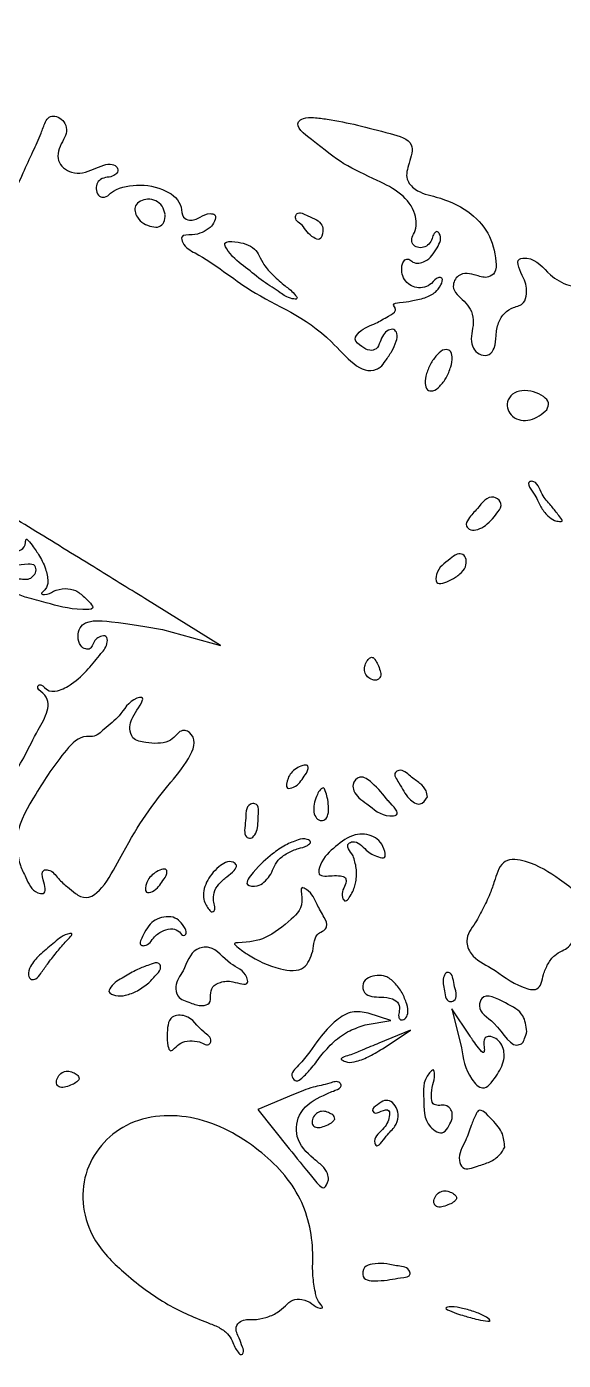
# Model space of a CAD drawing. Extents: x -3.6 to 33.9, y 40.4 to 75.
# Drawn here: x 15.83 to 18.51, y 54.31 to 60.96 of the extents above; entities that cross this region are included whole.
import ezdxf

# ---------------------------------------------------------------- set-up
doc = ezdxf.new("R2010")
doc.units = 0
doc.layers.add('Layer_1', color=7, linetype='CONTINUOUS')

msp = doc.modelspace()

# ---------------------------------------------------------------- linework, layer by layer
at = {"layer": 'Layer_1', "color": 7}
for points in [[(16.517878, 60.027143)], [(17.202718, 59.9727)], [(16.920219, 59.762737)], [(17.943803, 59.26647)], [(18.42379, 59.05251)], [(18.151071, 58.508865)], [(18.497909, 58.50582)], [(18.021128, 58.305727)], [(17.591428, 57.750682)], [(17.211382, 57.22422)], [(17.334007, 57.075022)], [(17.630581, 57.102735)], [(17.826994, 57.121132)], [(16.981837, 57.011385)], [(17.058483, 56.765963)], [(15.910555, 56.70789)], [(16.506737, 56.70477)], [(16.76041, 56.603685)], [(16.590434, 56.44836)], [(16.019761, 56.397562)], [(17.255538, 56.35281)], [(16.437038, 56.194335)], [(17.700975, 56.144415)], [(17.962842, 56.174745)], [(16.745567, 56.13312)], [(18.323683, 55.951005)], [(16.689423, 55.900493)], [(17.29495, 55.829483)], [(17.611658, 55.87062)], [(16.089816, 55.714357)], [(18.170734, 55.728788)], [(17.671433, 55.572082)], [(17.950808, 55.549222)], [(17.365145, 55.514302)], [(18.213444, 55.374315)], [(17.333496, 55.211017)], [(17.973028, 55.117537)], [(17.69295, 54.72276)], [(18.122463, 54.526598)]]:
    msp.add_lwpolyline(points, close=True, dxfattribs=at)
for points in [[(16.504924, 57.956302), (16.794694, 57.877147), (16.41757, 58.110772)], [(17.456276, 56.82825), (17.456297, 56.828355)], [(18.405609, 56.236523), (18.405608, 56.236125)], [(17.516974, 55.98405), (17.645333, 56.0061), (17.531604, 56.04255)], [(18.039687, 55.928047), (17.949213, 56.065117), (17.99785, 55.87065)], [(17.611659, 55.87059), (17.742552, 55.95792), (17.584981, 55.892745)], [(17.159667, 55.637827), (16.980537, 55.563127), (17.136706, 55.367017)], [(16.888369, 54.42153), (16.88837, 54.421702)]]:
    msp.add_lwpolyline(points, dxfattribs=at)
at = {"layer": 'Layer_1', "color": 1}
msp.add_open_spline([(26.879055, 46.165073), (25.053792, 44.812835), (21.453543, 42.145605), (14.976456, 40.353479), (8.554845, 40.482925), (2.810203, 42.732913), (-1.47493, 46.872432), (-3.677904, 52.393004), (-3.506821, 58.493531), (-1.109716, 64.399494), (3.172887, 69.467984), (8.838825, 73.13905), (15.243024, 75.014668), (21.683129, 74.864038), (27.423496, 72.618946), (31.708651, 68.479402), (33.915527, 62.95436), (33.727928, 56.872752), (31.397487, 50.890427), (28.416989, 47.773437), (26.879055, 46.165073)], degree=3, knots=[0, 0, 0, 0, 6.766367, 13.346357, 19.73316, 25.749556, 31.41027, 37.120766, 43.060724, 49.272926, 55.895829, 62.662196, 69.242186, 75.628989, 81.645385, 87.3061, 93.016595, 98.956553, 105.168756, 111.791658, 111.791658, 111.791658, 111.791658], dxfattribs=at)
at = {"layer": 'Layer_1', "color": 7}
for points, knots in [([(12.908313, 62.069722), (12.985274, 62.053514), (13.12129, 62.024867), (13.286492, 61.99604), (13.392733, 61.983628), (13.465095, 61.993939), (13.54021, 61.987402), (13.794437, 61.958453), (14.131521, 61.898396), (14.539198, 61.846976), (14.761083, 61.763507), (14.979744, 61.762374), (14.975327, 61.592128), (14.854241, 61.669412), (14.748378, 61.632824), (14.913764, 61.595222), (15.004373, 61.531811), (15.349057, 61.532803), (15.241598, 61.284195), (14.998975, 61.46286), (14.789169, 61.489838), (14.691417, 61.519295), (14.565838, 61.51939), (14.66107, 61.455371), (14.750216, 61.431081), (14.910856, 61.381346), (15.070329, 61.335791), (15.216173, 61.28883), (15.301581, 61.234495), (15.373899, 61.209555), (15.369449, 61.155712), (15.312554, 61.192153), (15.274634, 61.192762), (15.235013, 61.178663), (15.237526, 61.147915), (15.234966, 61.109042), (15.171885, 61.131377), (15.116374, 61.157855), (15.068123, 61.196064), (14.998223, 61.204913), (15.033217, 61.134212), (15.09019, 61.084294), (15.216859, 61.002135), (15.343333, 60.987334), (15.405722, 60.922783), (15.407113, 60.884875), (15.397977, 60.846898), (15.3919, 60.794273), (15.337191, 60.800977), (15.316239, 60.853063), (15.278674, 60.906721), (15.202843, 60.904253), (15.150412, 60.851103), (15.08754, 60.810029), (15.017014, 60.794327), (14.968819, 60.821175), (14.911729, 60.845892), (14.936659, 60.895073), (14.993757, 60.885138), (15.051571, 60.87445), (15.075822, 60.924656), (15.018848, 60.948649), (14.974474, 60.974655), (14.91507, 60.977981), (14.861103, 60.955294), (14.798513, 60.931573), (14.716801, 60.947829), (14.635506, 60.987751), (14.547808, 61.030799), (14.458279, 61.050671), (14.393953, 61.071216), (14.317566, 61.036623), (14.459874, 60.97715), (14.592849, 60.911827), (14.857337, 60.798498), (15.076114, 60.665552), (15.215161, 60.564103), (15.256082, 60.491855), (15.293592, 60.481067), (15.302653, 60.514139), (15.31593, 60.539517), (15.343656, 60.556186), (15.372416, 60.55615), (15.397289, 60.543395), (15.40064, 60.51467), (15.373824, 60.49196), (15.361907, 60.438582), (15.371148, 60.36297), (15.398493, 60.27133), (15.427331, 60.173892), (15.443251, 60.080859), (15.432836, 59.984135), (15.429024, 59.868003), (15.456447, 59.777582), (15.506823, 59.655497), (15.561363, 59.710612), (15.592688, 59.768797), (15.640305, 59.862405), (15.691905, 59.978963), (15.750769, 60.105653), (15.807842, 60.227751), (15.856116, 60.334981), (15.896094, 60.419321), (15.915381, 60.478421), (15.937172, 60.514766), (15.971208, 60.519281), (16.003161, 60.504153), (16.026199, 60.471592), (16.027976, 60.427346), (15.996492, 60.375961), (15.964804, 60.292921), (16.057595, 60.216951), (16.145254, 60.243141), (16.206604, 60.27362), (16.249385, 60.28055), (16.281852, 60.26527), (16.283564, 60.2353), (16.260664, 60.215946), (16.229549, 60.212201), (16.196046, 60.205511), (16.173236, 60.177959), (16.174285, 60.145455), (16.18594, 60.114687), (16.221433, 60.108611), (16.270127, 60.158653), (16.381552, 60.181008), (16.512189, 60.161526), (16.604987, 60.087729), (16.598829, 60.01321), (16.647849, 59.989866), (16.693801, 60.012733), (16.730745, 60.034125), (16.774655, 60.027058), (16.764607, 59.987319), (16.743089, 59.957735), (16.700425, 59.934689), (16.657582, 59.921359), (16.593002, 59.928053), (16.610463, 59.863347), (16.746389, 59.798818), (16.979259, 59.598451), (17.289804, 59.498002), (17.501232, 59.212307), (17.598387, 59.268105), (17.620751, 59.301413), (17.650404, 59.342786), (17.670582, 59.388105), (17.680756, 59.428344), (17.660503, 59.458134), (17.628428, 59.450095), (17.604661, 59.425977), (17.590927, 59.391441), (17.576983, 59.353565), (17.533592, 59.344392), (17.499476, 59.367294), (17.453322, 59.400854), (17.499905, 59.459773), (17.566148, 59.478537), (17.620958, 59.51413), (17.671806, 59.538289), (17.665745, 59.563919), (17.651005, 59.58314), (17.706246, 59.58778), (17.746777, 59.5957), (17.812304, 59.607106), (17.866464, 59.634656), (17.891971, 59.666879), (17.909213, 59.709807), (17.870218, 59.714139), (17.844504, 59.669365), (17.772665, 59.649557), (17.702785, 59.697604), (17.693307, 59.762033), (17.711446, 59.801581), (17.737692, 59.806823), (17.761794, 59.776455), (17.831823, 59.792433), (17.87249, 59.850072), (17.904365, 59.915029), (17.874405, 59.945527), (17.85649, 59.928644), (17.850939, 59.905136), (17.836523, 59.876924), (17.808546, 59.860239), (17.777644, 59.859366), (17.751731, 59.876179), (17.745765, 59.908509), (17.774376, 59.952264), (17.773477, 60.042482), (17.694858, 60.138341), (17.563327, 60.203764), (17.394529, 60.279129), (17.296065, 60.36627), (17.153906, 60.471975), (17.215349, 60.512436), (17.265099, 60.510563), (17.412644, 60.490158), (17.556074, 60.453924), (17.770207, 60.394895), (17.737109, 60.284783), (17.711803, 60.205782), (17.776159, 60.134246), (17.892284, 60.112817), (18.026655, 60.05533), (18.140787, 59.93826), (18.167568, 59.825408), (18.172681, 59.738652), (18.125134, 59.705073), (18.064052, 59.726563), (17.983545, 59.743229), (17.938225, 59.652138), (18.003376, 59.604316), (18.044841, 59.555023), (18.059258, 59.500415), (18.051229, 59.446365), (18.042064, 59.395435), (18.057994, 59.349546), (18.092922, 59.322956), (18.138886, 59.321988), (18.16801, 59.366875), (18.168439, 59.422929), (18.177536, 59.484514), (18.208326, 59.536992), (18.256082, 59.565087), (18.311918, 59.576998), (18.326766, 59.644481), (18.313027, 59.706899), (18.255277, 59.806727), (18.367924, 59.813611), (18.425071, 59.726324), (18.52887, 59.667239), (18.645559, 59.65594), (18.787527, 59.688676), (18.889175, 59.729431), (19.028998, 59.730001), (18.989225, 59.649275), (19.005814, 59.582145), (19.050497, 59.512952), (19.121084, 59.450095), (19.168655, 59.39749), (19.230716, 59.363204), (19.191437, 59.28901), (19.333933, 59.099307), (19.459541, 58.914808), (19.584863, 58.646746), (19.721658, 58.656213), (19.785409, 58.693751), (19.851458, 58.746427), (19.910684, 58.860638), (20.018425, 58.751203), (20.01177, 58.589305), (20.057022, 58.409832), (20.190334, 58.267153), (20.314141, 58.311215), (20.515371, 58.389533), (20.178773, 58.059153), (20.018437, 57.898711), (19.70283, 57.622568), (19.582635, 57.456002), (19.422382, 57.361507), (19.47727, 57.28757), (19.541148, 57.237205), (19.638906, 57.167674), (19.752947, 57.091546), (19.864183, 57.01051), (19.973609, 56.922828), (20.105386, 56.819522), (20.278709, 56.69355), (20.47206, 56.554361), (20.665578, 56.423629), (20.761171, 56.322671), (20.864906, 56.259603), (20.840312, 56.222577), (20.814983, 56.225988), (20.79721, 56.253984), (20.737052, 56.229918), (20.689297, 56.160316), (20.597244, 56.021788), (20.445872, 55.776627), (20.200129, 55.419296), (19.923239, 55.003796), (19.611611, 54.590623), (19.517864, 54.345991), (19.321494, 54.145636), (19.386796, 54.119815), (19.39583, 54.093987), (19.395708, 54.065732), (19.375777, 54.040507), (19.341684, 54.029328), (19.295956, 54.043131), (19.223909, 54.008741), (19.143132, 53.930103), (19.035991, 53.799223), (18.893735, 53.614297), (18.706342, 53.390421), (18.56617, 53.227167), (18.494267, 53.143425)], [0, 0, 0, 0, 0.235801, 0.416737, 0.504202, 0.554265, 0.634872, 0.72918, 1.322073, 1.676196, 1.920001, 2.105714, 2.15498, 2.329899, 2.352013, 2.434267, 2.597599, 2.917187, 2.970284, 3.296404, 3.48469, 3.619821, 3.675509, 3.726079, 3.847525, 4.016867, 4.200481, 4.35911, 4.459537, 4.528389, 4.541029, 4.599051, 4.643997, 4.674875, 4.703607, 4.730169, 4.770011, 4.850463, 4.936907, 4.967022, 5.007608, 5.096562, 5.234859, 5.435051, 5.45944, 5.494917, 5.539375, 5.589125, 5.614161, 5.677585, 5.745057, 5.79465, 5.881466, 5.959827, 6.022644, 6.079984, 6.13707, 6.156732, 6.221194, 6.286142, 6.305758, 6.364163, 6.418533, 6.475504, 6.530026, 6.594528, 6.67183, 6.770013, 6.867491, 6.963989, 7.040859, 7.077877, 7.152256, 7.325308, 7.662819, 7.936535, 8.117462, 8.161439, 8.183642, 8.212375, 8.243522, 8.273109, 8.302741, 8.327758, 8.348801, 8.377309, 8.425583, 8.505391, 8.604705, 8.711737, 8.811164, 8.883745, 9.005433, 9.140822, 9.228177, 9.261496, 9.336496, 9.43911, 9.570659, 9.721002, 9.857591, 9.974874, 10.074606, 10.135239, 10.164877, 10.193489, 10.228412, 10.266856, 10.307525, 10.352365, 10.448758, 10.536253, 10.645626, 10.701164, 10.74385, 10.772542, 10.795584, 10.820394, 10.854181, 10.889243, 10.919899, 10.951632, 10.984214, 11.008222, 11.045151, 11.179977, 11.330209, 11.440275, 11.491543, 11.52492, 11.580705, 11.634256, 11.65745, 11.689132, 11.726817, 11.773651, 11.825103, 11.877554, 11.904868, 11.986232, 12.319457, 12.798518, 13.061662, 13.081725, 13.123712, 13.180028, 13.234316, 13.273361, 13.298578, 13.325197, 13.358309, 13.398356, 13.437582, 13.46996, 13.513738, 13.563966, 13.604461, 13.698035, 13.770845, 13.815445, 13.833074, 13.844475, 13.876284, 13.935591, 14.004757, 14.064681, 14.108753, 14.143187, 14.158099, 14.204917, 14.281264, 14.353496, 14.432261, 14.456022, 14.475205, 14.500454, 14.559892, 14.649901, 14.722761, 14.737896, 14.753801, 14.781614, 14.813968, 14.844493, 14.874841, 14.902436, 14.929553, 14.963342, 15.054166, 15.177149, 15.313088, 15.498546, 15.699931, 15.80966, 15.838852, 15.890305, 15.958344, 16.281115, 16.399874, 16.491836, 16.572605, 16.636072, 16.74878, 16.92174, 17.069562, 17.215765, 17.271054, 17.308793, 17.367748, 17.45878, 17.517631, 17.609247, 17.659113, 17.714498, 17.770677, 17.822594, 17.867815, 17.908072, 17.948472, 17.988877, 18.05168, 18.116273, 18.174108, 18.226053, 18.281498, 18.327903, 18.40761, 18.504647, 18.541301, 18.684744, 18.791065, 18.891371, 19.030454, 19.210622, 19.27305, 19.342989, 19.40011, 19.484414, 19.584739, 19.67396, 19.726485, 19.737923, 19.909834, 20.299776, 20.55841, 20.615221, 20.689721, 20.773191, 20.889807, 20.953204, 21.14513, 21.369926, 21.507737, 21.652035, 21.768484, 21.952717, 22.481144, 22.82735, 23.083023, 23.193097, 23.23567, 23.326083, 23.447402, 23.590923, 23.738981, 23.859654, 24.011592, 24.241613, 24.500019, 24.736507, 24.909461, 24.983309, 25.002052, 25.021102, 25.049231, 25.088953, 25.179463, 25.309978, 25.583512, 26.047492, 26.60158, 27.11766, 27.482208, 27.617521, 27.641686, 27.667012, 27.694667, 27.723511, 27.756943, 27.796025, 27.861067, 27.980225, 28.136761, 28.366497, 28.680929, 29.012092, 29.012092, 29.012092, 29.012092]), ([(16.517873, 60.027158), (16.514442, 60.041334), (16.507695, 60.069205), (16.472646, 60.097878), (16.423088, 60.107233), (16.35636, 60.079819), (16.377982, 59.995801), (16.434762, 59.967007), (16.488905, 59.960304), (16.51817, 59.988692), (16.517983, 60.013357), (16.517878, 60.027143)], [0, 0, 0, 0, 0.042823, 0.084191, 0.126366, 0.194305, 0.252117, 0.338355, 0.374742, 0.406274, 0.446225, 0.446225, 0.446225, 0.446225]), ([(17.202722, 59.972737), (17.183761, 59.986008), (17.159419, 60.003045), (17.18354, 60.045722), (17.230605, 60.016319), (17.27103, 60.005015), (17.303089, 59.976224), (17.307639, 59.940405), (17.296787, 59.893278), (17.238296, 59.91947), (17.217899, 59.949987), (17.202718, 59.9727)], [0, 0, 0, 0, 0.055629, 0.071421, 0.125716, 0.173273, 0.211759, 0.24142, 0.285134, 0.314144, 0.398581, 0.398581, 0.398581, 0.398581]), ([(16.920217, 59.762707), (16.891155, 59.783499), (16.85177, 59.811676), (16.800905, 59.893541), (16.874598, 59.890979), (16.918267, 59.881628), (16.965247, 59.858779), (16.989607, 59.818004), (17.013016, 59.769233), (17.059046, 59.720949), (17.114427, 59.670689), (17.151841, 59.645502), (17.18624, 59.601599), (17.130493, 59.608068), (17.08725, 59.642288), (17.003447, 59.693351), (16.949044, 59.738707), (16.920219, 59.762737)], [0, 0, 0, 0, 0.118743, 0.160919, 0.211254, 0.266641, 0.316609, 0.356659, 0.406783, 0.478215, 0.557197, 0.618623, 0.644928, 0.668168, 0.735216, 0.83593, 0.949425, 0.949425, 0.949425, 0.949425]), ([(17.943799, 59.26647), (17.947484, 59.282289), (17.953592, 59.308504), (17.945363, 59.350157), (17.905934, 59.356139), (17.873996, 59.326911), (17.843432, 59.286589), (17.821818, 59.235492), (17.813476, 59.190507), (17.821363, 59.14887), (17.860882, 59.142885), (17.892664, 59.17212), (17.92393, 59.212408), (17.936985, 59.247924), (17.943803, 59.26647)], [0, 0, 0, 0, 0.049778, 0.082491, 0.109458, 0.150672, 0.204419, 0.263159, 0.312936, 0.34565, 0.372616, 0.413831, 0.467578, 0.526319, 0.526319, 0.526319, 0.526319]), ([(18.423787, 59.05254), (18.428232, 59.064226), (18.43767, 59.089036), (18.403367, 59.124838), (18.356647, 59.14362), (18.301127, 59.151634), (18.250425, 59.134297), (18.213878, 59.084006), (18.246071, 59.00278), (18.348494, 58.991122), (18.39795, 59.031444), (18.42379, 59.05251)], [0, 0, 0, 0, 0.034777, 0.07383, 0.12945, 0.188408, 0.237229, 0.28334, 0.359258, 0.448495, 0.546127, 0.546127, 0.546127, 0.546127]), ([(14.468047, 58.38003), (14.470804, 58.39657), (14.476286, 58.429459), (14.464366, 58.47723), (14.442129, 58.515296), (14.403589, 58.534895), (14.416933, 58.573957), (14.457499, 58.571463), (14.49728, 58.581469), (14.515431, 58.624164), (14.495515, 58.66329), (14.481293, 58.717708), (14.544779, 58.758475), (14.621957, 58.757783), (14.698719, 58.803469), (14.757271, 58.750254), (14.633023, 58.715393), (14.57984, 58.651841), (14.5598, 58.526568), (14.635958, 58.496869), (14.701258, 58.458699), (14.72131, 58.503022), (14.681757, 58.525384), (14.6374, 58.572634), (14.702899, 58.589939), (14.76045, 58.557856), (14.851368, 58.545799), (14.942748, 58.53749), (15.021633, 58.551244), (15.113219, 58.550895), (15.110865, 58.646879), (15.023049, 58.707659), (14.953172, 58.808104), (14.824937, 58.855847), (14.723019, 58.832842), (14.6334, 58.835506), (14.575744, 58.862839), (14.530875, 58.908883), (14.502313, 58.961243), (14.439739, 58.979117), (14.403737, 58.948259), (14.340694, 58.93052), (14.371149, 58.889923), (14.418827, 58.905315), (14.497281, 58.929327), (14.485335, 58.860089), (14.410859, 58.846911), (14.359521, 58.80211), (14.319619, 58.755952), (14.338008, 58.713754), (14.361234, 58.684064), (14.369364, 58.642645), (14.362723, 58.612711), (14.35709, 58.57367), (14.329003, 58.586138), (14.338572, 58.635965), (14.319649, 58.70444), (14.227843, 58.694418), (14.227289, 58.61203), (14.228593, 58.554214), (14.203395, 58.509761), (14.157503, 58.509891), (14.123515, 58.544766), (14.111683, 58.600932), (14.115598, 58.666086), (14.135397, 58.724028), (14.161325, 58.77294), (14.200082, 58.781315), (14.237283, 58.783582), (14.256999, 58.828668), (14.259474, 58.906036), (14.316473, 59.021745), (14.449533, 59.106414), (14.629285, 59.123328), (14.801471, 59.020133), (14.93223, 58.928584), (15.047035, 58.844855), (15.031843, 58.788697), (15.052859, 58.770607), (15.096738, 58.78428), (15.167364, 58.729741), (15.214937, 58.646946), (15.249633, 58.557839), (15.222497, 58.51147), (15.197082, 58.49867), (15.169676, 58.502243), (15.142722, 58.506584), (15.118554, 58.496141), (15.098027, 58.46936), (15.143111, 58.402538), (15.31736, 58.411689), (15.509252, 58.357952), (15.686454, 58.347618), (15.79339, 58.337955), (15.823485, 58.378248), (15.821839, 58.418866), (15.862265, 58.367209), (15.88755, 58.331974), (15.923592, 58.264909), (15.935217, 58.201998), (15.9305, 58.160398), (15.891628, 58.132754), (15.931717, 58.128553), (15.962213, 58.151299), (16.016575, 58.16451), (16.075767, 58.153666), (16.113842, 58.119065), (16.182725, 58.055292), (16.041666, 58.054764), (15.957353, 58.082639), (15.835124, 58.112241), (15.773298, 58.133582), (15.733924, 58.172592), (15.755349, 58.199503), (15.779309, 58.211958), (15.807047, 58.207922), (15.83537, 58.204774), (15.860624, 58.220686), (15.876715, 58.244202), (15.872901, 58.281223), (15.821127, 58.284251), (15.770303, 58.273229), (15.707937, 58.264652), (15.653669, 58.26596), (15.619971, 58.281847), (15.594877, 58.300472), (15.570041, 58.280242), (15.559437, 58.251589), (15.553162, 58.22116), (15.564257, 58.191577), (15.590649, 58.192035), (15.611671, 58.197688), (15.630156, 58.183941), (15.63041, 58.15479), (15.581038, 58.14329), (15.518168, 58.150733), (15.429397, 58.172609), (15.336724, 58.192639), (15.251628, 58.195276), (15.189784, 58.173151), (15.150811, 58.140354), (15.101993, 58.14439), (15.048375, 58.192355), (15.002615, 58.246533), (14.903513, 58.287438), (14.882211, 58.216118), (14.890134, 58.127769), (14.796874, 58.193639), (14.782929, 58.268442), (14.744236, 58.347383), (14.70331, 58.399733), (14.66306, 58.426796), (14.609021, 58.444667), (14.605472, 58.384135), (14.633067, 58.337263), (14.68533, 58.276311), (14.635259, 58.221028), (14.569432, 58.262915), (14.505979, 58.278062), (14.460821, 58.32618), (14.465663, 58.362048), (14.468051, 58.379738)], [0, 0, 0, 0, 0.049921, 0.09927, 0.14295, 0.184067, 0.203354, 0.246004, 0.288084, 0.320365, 0.368395, 0.417408, 0.468345, 0.560303, 0.66377, 0.682049, 0.763892, 0.889863, 0.977657, 1.075465, 1.127508, 1.142942, 1.199434, 1.246667, 1.273766, 1.35777, 1.448891, 1.544725, 1.626199, 1.709284, 1.751214, 1.869933, 2.009678, 2.113922, 2.256373, 2.317192, 2.37951, 2.441873, 2.508379, 2.552444, 2.612201, 2.663045, 2.678532, 2.739782, 2.809667, 2.827878, 2.91943, 2.995286, 3.043642, 3.080935, 3.119472, 3.159655, 3.19692, 3.227593, 3.237641, 3.273769, 3.357535, 3.406509, 3.492554, 3.552623, 3.590508, 3.628515, 3.670497, 3.726957, 3.795913, 3.86318, 3.914117, 3.947724, 3.97788, 4.018671, 4.075664, 4.216696, 4.379412, 4.530089, 4.734631, 4.946199, 5.059354, 5.083382, 5.102955, 5.128894, 5.210857, 5.333618, 5.435344, 5.461357, 5.487531, 5.515258, 5.542824, 5.567778, 5.591324, 5.633158, 5.764623, 6.075444, 6.231134, 6.318909, 6.359269, 6.376742, 6.4083, 6.475921, 6.554998, 6.619136, 6.662981, 6.689941, 6.704617, 6.752145, 6.811836, 6.865058, 6.920596, 6.988012, 7.03769, 7.222164, 7.322996, 7.395822, 7.431233, 7.456968, 7.483008, 7.510726, 7.538656, 7.566249, 7.595005, 7.622287, 7.658056, 7.723806, 7.789205, 7.844657, 7.88171, 7.903799, 7.927186, 7.962053, 7.996781, 8.020251, 8.04294, 8.066584, 8.083914, 8.104046, 8.138892, 8.209248, 8.30536, 8.40773, 8.495643, 8.555674, 8.601566, 8.642407, 8.689472, 8.809786, 8.87868, 8.934612, 9.004003, 9.05677, 9.176798, 9.249703, 9.316872, 9.368107, 9.410384, 9.438319, 9.513527, 9.593568, 9.622158, 9.704772, 9.777039, 9.829707, 9.880956, 9.880956, 9.880956, 9.880956]), ([(18.497915, 58.50582), (18.491293, 58.514009), (18.472701, 58.536997), (18.441001, 58.580695), (18.393215, 58.626404), (18.37503, 58.69958), (18.313675, 58.691587), (18.372451, 58.621417), (18.388041, 58.571051), (18.422435, 58.526041), (18.457221, 58.499605), (18.479646, 58.496059), (18.501836, 58.494358), (18.499005, 58.502619), (18.497909, 58.50582)], [0, 0, 0, 0, 0.031662, 0.088885, 0.159255, 0.241881, 0.25202, 0.324764, 0.389557, 0.446767, 0.486966, 0.512073, 0.525276, 0.533626, 0.533626, 0.533626, 0.533626]), ([(16.41757, 58.110772), (16.33243, 58.163358), (16.14502, 58.279109), (15.859898, 58.454188), (15.659807, 58.576499), (15.562274, 58.636117)], [0, 0, 0, 0, 0.300214, 0.660822, 1.003754, 1.003754, 1.003754, 1.003754]), ([(18.15106, 58.508918), (18.178108, 58.539021), (18.216635, 58.581899), (18.136707, 58.637438), (18.080931, 58.561605), (18.038619, 58.521075), (18.012215, 58.473133), (18.045188, 58.448769), (18.081573, 58.454945), (18.119714, 58.474252), (18.140293, 58.496968), (18.151071, 58.508865)], [0, 0, 0, 0, 0.093652, 0.133392, 0.232161, 0.301182, 0.337635, 0.366189, 0.401071, 0.444508, 0.492278, 0.492278, 0.492278, 0.492278]), ([(18.021101, 58.305817), (18.016735, 58.315859), (18.008273, 58.335325), (17.968889, 58.33359), (17.925773, 58.294845), (17.871278, 58.261481), (17.865823, 58.168496), (17.944632, 58.203181), (17.986718, 58.228706), (18.02046, 58.265363), (18.020924, 58.293382), (18.021128, 58.305727)], [0, 0, 0, 0, 0.029901, 0.057969, 0.100552, 0.203182, 0.243481, 0.314115, 0.367994, 0.413919, 0.450089, 0.450089, 0.450089, 0.450089]), ([(15.133549, 56.707815), (15.129548, 56.738649), (15.122356, 56.794077), (15.238517, 56.738867), (15.298737, 56.661244), (15.383559, 56.584328), (15.458708, 56.543514), (15.509297, 56.57495), (15.537363, 56.608938), (15.552815, 56.640019), (15.553731, 56.670429), (15.530266, 56.684334), (15.504522, 56.671549), (15.485248, 56.647745), (15.462846, 56.623007), (15.431216, 56.614405), (15.389908, 56.636593), (15.392075, 56.714138), (15.454414, 56.776512), (15.532851, 56.790796), (15.619477, 56.770968), (15.633232, 56.868075), (15.574329, 56.942428), (15.537461, 57.029262), (15.541466, 57.150082), (15.662049, 57.120822), (15.791943, 57.252176), (15.853735, 57.414695), (15.973671, 57.603003), (15.874008, 57.663666), (15.898579, 57.69068), (15.92897, 57.644744), (15.990612, 57.648132), (16.063205, 57.688993), (16.134798, 57.75458), (16.190082, 57.828464), (16.233205, 57.876565), (16.228796, 57.928383), (16.193989, 57.922874), (16.169829, 57.90873), (16.158137, 57.883694), (16.147269, 57.857848), (16.117843, 57.857041), (16.079531, 57.8875), (16.081046, 58.011772), (16.301473, 57.992481), (16.427135, 57.970135), (16.504924, 57.956302)], [0, 0, 0, 0, 0.068268, 0.122721, 0.286772, 0.40243, 0.465134, 0.519433, 0.562429, 0.598065, 0.623812, 0.643405, 0.667612, 0.701652, 0.736719, 0.765519, 0.792718, 0.864474, 0.953031, 1.038936, 1.107083, 1.165693, 1.269438, 1.38536, 1.471079, 1.533789, 1.686825, 1.957312, 2.141758, 2.184535, 2.193014, 2.235779, 2.290594, 2.369503, 2.481104, 2.579863, 2.646059, 2.674241, 2.701673, 2.729331, 2.75868, 2.783598, 2.805184, 2.835134, 2.923499, 3.082197, 3.340068, 3.340068, 3.340068, 3.340068]), ([(17.591428, 57.750682), (17.587887, 57.761395), (17.581386, 57.781061), (17.568562, 57.802885), (17.554042, 57.820705), (17.534872, 57.813846), (17.523543, 57.796211), (17.512556, 57.773164), (17.511788, 57.74414), (17.527523, 57.71861), (17.551573, 57.704485), (17.579388, 57.701855), (17.597035, 57.724261), (17.593474, 57.74104), (17.591428, 57.750682)], [0, 0, 0, 0, 0.033404, 0.061325, 0.079265, 0.093172, 0.114154, 0.141257, 0.169235, 0.197169, 0.226557, 0.251601, 0.272557, 0.30087, 0.30087, 0.30087, 0.30087]), ([(15.910551, 56.707927), (15.905859, 56.728072), (15.898893, 56.757982), (15.954289, 56.759155), (15.982683, 56.71167), (16.029021, 56.674802), (16.064336, 56.644208), (16.166514, 56.578319), (16.351547, 56.92948), (16.45419, 57.091106), (16.715591, 57.396492), (16.617992, 57.457242), (16.588539, 57.448121), (16.568207, 57.420974), (16.532986, 57.394878), (16.479437, 57.386007), (16.421033, 57.392288), (16.354426, 57.402983), (16.33553, 57.477966), (16.358859, 57.529458), (16.42797, 57.62647), (16.336761, 57.604109), (16.300553, 57.525336), (16.222384, 57.469858), (16.170761, 57.417584), (16.094057, 57.430872), (15.983885, 57.312894), (15.8829, 57.153131), (15.778213, 56.981503), (15.779569, 56.854986), (15.791164, 56.781498), (15.828994, 56.712087), (15.853529, 56.647076), (15.92978, 56.632687), (15.918591, 56.676458), (15.910555, 56.70789)], [0, 0, 0, 0, 0.047181, 0.070053, 0.136488, 0.198239, 0.24901, 0.278227, 0.546836, 1.008058, 1.272822, 1.297407, 1.323669, 1.356173, 1.397942, 1.452048, 1.512605, 1.58086, 1.628164, 1.713289, 1.794853, 1.818197, 1.943204, 2.042254, 2.111205, 2.141447, 2.262759, 2.530648, 2.753768, 2.8294, 2.9069, 2.97284, 3.069496, 3.096212, 3.164272, 3.164272, 3.164272, 3.164272]), ([(17.211394, 57.22422), (17.219756, 57.23408), (17.232209, 57.248764), (17.232612, 57.283715), (17.19837, 57.278126), (17.173242, 57.264809), (17.145634, 57.241569), (17.128567, 57.21178), (17.115787, 57.156612), (17.180777, 57.173234), (17.198639, 57.20299), (17.211382, 57.22422)], [0, 0, 0, 0, 0.039406, 0.058688, 0.08237, 0.117718, 0.152997, 0.183627, 0.231195, 0.261395, 0.336581, 0.336581, 0.336581, 0.336581]), ([(17.630584, 57.102705), (17.606919, 57.132402), (17.570269, 57.178396), (17.494846, 57.236405), (17.449922, 57.189719), (17.459755, 57.147258), (17.485711, 57.113675), (17.547578, 57.072698), (17.598402, 57.020573), (17.700265, 57.030445), (17.659476, 57.072759), (17.630581, 57.102735)], [0, 0, 0, 0, 0.119999, 0.18585, 0.235703, 0.266732, 0.309503, 0.360272, 0.488604, 0.522556, 0.605039, 0.605039, 0.605039, 0.605039]), ([(17.82699, 57.121162), (17.825563, 57.131747), (17.821964, 57.15844), (17.78741, 57.193942), (17.741265, 57.221499), (17.700778, 57.264028), (17.651534, 57.238622), (17.699671, 57.174195), (17.718005, 57.121974), (17.7919, 57.069983), (17.816072, 57.105214), (17.826994, 57.121132)], [0, 0, 0, 0, 0.031507, 0.079454, 0.138578, 0.20338, 0.223268, 0.277936, 0.372362, 0.433117, 0.483191, 0.483191, 0.483191, 0.483191]), ([(17.334007, 57.07503), (17.332123, 57.090069), (17.328781, 57.116736), (17.321297, 57.144568), (17.308484, 57.171699), (17.287344, 57.154814), (17.276834, 57.130304), (17.262345, 57.095322), (17.257322, 57.056555), (17.265713, 57.022143), (17.289004, 56.999836), (17.320284, 57.00585), (17.334583, 57.037805), (17.334219, 57.061347), (17.334007, 57.075022)], [0, 0, 0, 0, 0.044291, 0.078533, 0.096933, 0.112208, 0.141904, 0.182322, 0.223261, 0.257501, 0.28579, 0.310221, 0.339961, 0.381178, 0.381178, 0.381178, 0.381178]), ([(16.981822, 57.01137), (16.98574, 57.04705), (16.990784, 57.092983), (16.917961, 57.083562), (16.923426, 57.010997), (16.913562, 56.961694), (16.916706, 56.922415), (16.947472, 56.909985), (16.969744, 56.9353), (16.981964, 56.969061), (16.981881, 56.996518), (16.981837, 57.011385)], [0, 0, 0, 0, 0.077721, 0.100055, 0.185081, 0.234503, 0.267465, 0.28873, 0.316832, 0.354075, 0.398055, 0.398055, 0.398055, 0.398055]), ([(17.456297, 56.828355), (17.438435, 56.852564), (17.414964, 56.884375), (17.475526, 56.908331), (17.520242, 56.851788), (17.563805, 56.826174), (17.619977, 56.811355), (17.611564, 56.878512), (17.56459, 56.932761), (17.454166, 56.943288), (17.365793, 56.871328), (17.298996, 56.816189), (17.273936, 56.719302), (17.348544, 56.72966), (17.386335, 56.728763), (17.419549, 56.722836), (17.42499, 56.678977), (17.389106, 56.649854), (17.416979, 56.584454), (17.457445, 56.649611), (17.471851, 56.6978), (17.475813, 56.765868), (17.462707, 56.807718), (17.456276, 56.82825)], [0, 0, 0, 0, 0.06515, 0.085611, 0.166077, 0.235559, 0.26573, 0.295601, 0.388085, 0.479829, 0.592716, 0.711361, 0.758102, 0.823526, 0.864043, 0.890649, 0.907602, 0.981539, 1.010579, 1.063238, 1.123323, 1.190453, 1.255111, 1.255111, 1.255111, 1.255111]), ([(17.058482, 56.765955), (17.065883, 56.779845), (17.082346, 56.810745), (17.127855, 56.843129), (17.180612, 56.864747), (17.218578, 56.87162), (17.252388, 56.895989), (17.217676, 56.917772), (17.174861, 56.905116), (17.115312, 56.882065), (17.036121, 56.825573), (16.981068, 56.77572), (16.904222, 56.678381), (16.978254, 56.671833), (17.012572, 56.695779), (17.042201, 56.726161), (17.053075, 56.752743), (17.058483, 56.765963)], [0, 0, 0, 0, 0.046639, 0.10376, 0.163973, 0.211209, 0.234001, 0.255002, 0.301136, 0.368565, 0.446679, 0.58082, 0.64705, 0.696119, 0.734065, 0.777101, 0.819674, 0.819674, 0.819674, 0.819674]), ([(18.405608, 56.236125), (18.412536, 56.254002), (18.425957, 56.288631), (18.457394, 56.3314), (18.496684, 56.353285), (18.533102, 56.370295), (18.554688, 56.405101), (18.556906, 56.445502), (18.559889, 56.48691), (18.579, 56.527563), (18.61558, 56.546837), (18.635227, 56.598978), (18.564633, 56.652162), (18.468988, 56.723243), (18.356404, 56.798255), (18.201783, 56.821866), (18.167117, 56.719982), (18.142537, 56.641946), (18.107112, 56.568618), (18.066868, 56.489936), (18.008948, 56.415696), (18.049279, 56.31574), (18.170006, 56.260869), (18.255781, 56.183083), (18.387889, 56.146982), (18.399444, 56.205369), (18.405609, 56.236523)], [0, 0, 0, 0, 0.057537, 0.111456, 0.154413, 0.191368, 0.230131, 0.269652, 0.311412, 0.355108, 0.39647, 0.431749, 0.500478, 0.61889, 0.811299, 0.912492, 1.015323, 1.081645, 1.167469, 1.254763, 1.354102, 1.421446, 1.544663, 1.73046, 1.79952, 1.87852, 1.87852, 1.87852, 1.87852]), ([(16.506748, 56.70477), (16.51511, 56.71463), (16.527563, 56.729314), (16.527966, 56.764265), (16.493724, 56.758676), (16.468596, 56.745359), (16.440988, 56.722119), (16.423921, 56.69233), (16.411142, 56.637162), (16.476132, 56.653784), (16.493994, 56.68354), (16.506737, 56.70477)], [0, 0, 0, 0, 0.039406, 0.058688, 0.08237, 0.117718, 0.152997, 0.183627, 0.231195, 0.261395, 0.336583, 0.336583, 0.336583, 0.336583]), ([(16.760424, 56.60364), (16.760128, 56.617081), (16.759466, 56.647193), (16.785933, 56.689438), (16.824517, 56.723803), (16.858364, 56.746175), (16.881336, 56.78003), (16.840311, 56.810775), (16.773805, 56.76821), (16.722632, 56.703782), (16.701986, 56.62757), (16.721527, 56.581933), (16.734718, 56.562027), (16.749435, 56.544466), (16.767724, 56.553742), (16.765736, 56.577678), (16.762423, 56.593856), (16.76041, 56.603685)], [0, 0, 0, 0, 0.03962, 0.088764, 0.143179, 0.191688, 0.219161, 0.241504, 0.316504, 0.414319, 0.500636, 0.531466, 0.558285, 0.577059, 0.588714, 0.608864, 0.640051, 0.640051, 0.640051, 0.640051]), ([(17.25554, 56.35281), (17.257441, 56.369493), (17.260877, 56.39966), (17.276659, 56.442459), (17.309123, 56.451145), (17.332754, 56.480269), (17.307711, 56.530574), (17.272136, 56.588862), (17.250866, 56.64562), (17.187601, 56.68056), (17.216933, 56.577705), (17.141718, 56.502281), (17.023475, 56.408506), (16.935825, 56.396999), (16.854678, 56.392493), (16.899407, 56.356167), (16.957622, 56.317433), (17.067146, 56.259706), (17.218275, 56.247197), (17.244002, 56.320112), (17.255538, 56.35281)], [0, 0, 0, 0, 0.051378, 0.092903, 0.123071, 0.146713, 0.194754, 0.268358, 0.359499, 0.384001, 0.43425, 0.554206, 0.712846, 0.851232, 0.86847, 0.897145, 0.958582, 1.132917, 1.248644, 1.342732, 1.342732, 1.342732, 1.342732]), ([(16.59043, 56.448285), (16.596851, 56.438745), (16.605847, 56.425379), (16.629089, 56.439372), (16.609809, 56.486233), (16.562462, 56.535645), (16.456093, 56.51343), (16.420752, 56.456836), (16.383102, 56.382303), (16.435866, 56.375961), (16.459498, 56.426756), (16.506712, 56.454725), (16.554652, 56.469906), (16.579353, 56.455033), (16.590434, 56.44836)], [0, 0, 0, 0, 0.027859, 0.039029, 0.067593, 0.149641, 0.239224, 0.335287, 0.386485, 0.402793, 0.469196, 0.524845, 0.570673, 0.607961, 0.607961, 0.607961, 0.607961]), ([(16.019762, 56.397555), (16.040515, 56.417372), (16.069102, 56.444671), (16.002597, 56.432097), (15.961237, 56.387422), (15.892383, 56.337984), (15.850116, 56.285344), (15.829807, 56.239461), (15.847941, 56.206456), (15.88012, 56.214163), (15.901621, 56.247037), (15.933414, 56.291262), (15.97418, 56.343602), (16.004634, 56.379656), (16.019761, 56.397562)], [0, 0, 0, 0, 0.052442, 0.072242, 0.15948, 0.247942, 0.31923, 0.36365, 0.389093, 0.411133, 0.447506, 0.504398, 0.575686, 0.646034, 0.646034, 0.646034, 0.646034]), ([(16.745569, 56.133045), (16.746886, 56.148037), (16.749586, 56.178794), (16.801972, 56.201651), (16.852606, 56.206018), (16.937203, 56.173172), (16.921013, 56.255619), (16.828468, 56.28315), (16.767816, 56.381663), (16.645694, 56.363555), (16.620621, 56.261559), (16.564143, 56.191874), (16.578772, 56.11463), (16.643879, 56.096221), (16.693667, 56.074638), (16.745951, 56.089444), (16.745701, 56.117962), (16.745567, 56.13312)], [0, 0, 0, 0, 0.042147, 0.086465, 0.149292, 0.221855, 0.247327, 0.354326, 0.488421, 0.549516, 0.676289, 0.762502, 0.811531, 0.882249, 0.943178, 0.978888, 1.019403, 1.019403, 1.019403, 1.019403]), ([(16.437037, 56.194327), (16.450393, 56.208386), (16.472409, 56.231558), (16.502324, 56.265761), (16.484938, 56.301571), (16.436738, 56.281972), (16.38495, 56.265748), (16.31791, 56.225014), (16.266014, 56.199108), (16.226174, 56.145968), (16.277657, 56.12592), (16.324466, 56.130496), (16.383612, 56.153033), (16.418741, 56.18019), (16.437038, 56.194335)], [0, 0, 0, 0, 0.06031, 0.09941, 0.119533, 0.158572, 0.222425, 0.299238, 0.381424, 0.415225, 0.453241, 0.502621, 0.566486, 0.635907, 0.635907, 0.635907, 0.635907]), ([(17.700973, 56.144385), (17.689221, 56.161916), (17.667374, 56.194508), (17.622974, 56.228762), (17.564441, 56.235339), (17.495391, 56.208603), (17.511546, 56.122725), (17.589399, 56.124539), (17.646094, 56.119561), (17.688999, 56.094333), (17.689356, 56.055485), (17.679379, 56.029431), (17.692208, 56.005275), (17.720057, 56.013241), (17.733104, 56.046428), (17.724966, 56.093343), (17.709629, 56.125994), (17.700975, 56.144415)], [0, 0, 0, 0, 0.06345, 0.117958, 0.159604, 0.241286, 0.2865, 0.371232, 0.42851, 0.467869, 0.503484, 0.533366, 0.550811, 0.571496, 0.602502, 0.649634, 0.710648, 0.710648, 0.710648, 0.710648]), ([(17.962842, 56.174692), (17.960618, 56.188455), (17.956884, 56.211552), (17.947074, 56.242335), (17.920216, 56.249091), (17.907697, 56.224606), (17.903741, 56.196105), (17.91304, 56.155625), (17.917765, 56.093795), (17.980443, 56.108469), (17.970449, 56.146102), (17.962842, 56.174745)], [0, 0, 0, 0, 0.042686, 0.071637, 0.08885, 0.110969, 0.140762, 0.175921, 0.243945, 0.265631, 0.334719, 0.334719, 0.334719, 0.334719]), ([(18.323668, 55.951035), (18.319519, 55.979903), (18.309951, 56.046463), (18.219514, 56.090773), (18.105343, 56.154042), (18.072713, 56.04808), (18.18572, 55.998909), (18.24417, 55.858918), (18.305396, 55.895872), (18.312914, 55.920418), (18.319687, 55.939653), (18.323683, 55.951005)], [0, 0, 0, 0, 0.081934, 0.18891, 0.308853, 0.348443, 0.461515, 0.630304, 0.640653, 0.666109, 0.702772, 0.702772, 0.702772, 0.702772]), ([(16.689415, 55.900492), (16.709296, 55.889413), (16.735072, 55.875048), (16.755635, 55.918823), (16.683884, 55.962018), (16.649059, 56.035015), (16.531119, 56.034651), (16.529181, 55.940631), (16.527218, 55.893104), (16.542196, 55.846761), (16.571384, 55.873487), (16.594878, 55.896412), (16.642209, 55.90798), (16.673427, 55.903029), (16.689423, 55.900493)], [0, 0, 0, 0, 0.05204, 0.067474, 0.123965, 0.24759, 0.311848, 0.405001, 0.45916, 0.486142, 0.508694, 0.549022, 0.595362, 0.644057, 0.644057, 0.644057, 0.644057]), ([(17.531604, 56.04255), (17.504663, 56.047734), (17.448106, 56.058616), (17.360052, 56.002971), (17.273497, 55.905263), (17.219543, 55.812802), (17.134987, 55.737155), (17.173599, 55.696452), (17.210772, 55.727737), (17.24866, 55.767114), (17.278132, 55.806823), (17.29495, 55.829483)], [0, 0, 0, 0, 0.07953, 0.166962, 0.29468, 0.46267, 0.529059, 0.55765, 0.588167, 0.650747, 0.733914, 0.733914, 0.733914, 0.733914]), ([(17.294952, 55.829483), (17.315618, 55.853607), (17.357382, 55.90236), (17.433291, 55.956926), (17.490603, 55.975502), (17.516974, 55.98405)], [0, 0, 0, 0, 0.095202, 0.192389, 0.275223, 0.275223, 0.275223, 0.275223]), ([(17.584981, 55.892745), (17.557466, 55.881952), (17.508225, 55.862638), (17.446655, 55.833194), (17.411894, 55.827806), (17.39271, 55.813449), (17.411977, 55.803705), (17.43333, 55.794296), (17.483479, 55.803207), (17.543094, 55.828968), (17.587503, 55.855946), (17.611658, 55.87062)], [0, 0, 0, 0, 0.089468, 0.160109, 0.196639, 0.204538, 0.217019, 0.241257, 0.285561, 0.356194, 0.440433, 0.440433, 0.440433, 0.440433]), ([(18.170734, 55.728787), (18.1868, 55.755232), (18.21569, 55.802784), (18.207348, 55.886352), (18.161181, 55.927579), (18.117181, 55.92738), (18.104209, 55.896443), (18.11241, 55.874724), (18.110046, 55.83401), (18.067618, 55.888236), (18.051007, 55.911912), (18.039687, 55.928047)], [0, 0, 0, 0, 0.090836, 0.163342, 0.232869, 0.25627, 0.280788, 0.316575, 0.335711, 0.36973, 0.442526, 0.442526, 0.442526, 0.442526]), ([(17.99785, 55.87065), (18.005521, 55.817548), (18.016393, 55.742275), (18.109663, 55.644354), (18.148633, 55.698232), (18.170734, 55.728788)], [0, 0, 0, 0, 0.165109, 0.234049, 0.324372, 0.324372, 0.324372, 0.324372]), ([(16.089816, 55.714357), (16.089036, 55.71911), (16.087083, 55.731011), (16.067968, 55.742794), (16.045508, 55.753597), (16.016323, 55.754415), (15.990844, 55.738654), (15.976676, 55.714624), (15.974124, 55.686746), (15.996364, 55.669281), (16.025311, 55.674255), (16.052426, 55.685234), (16.077037, 55.697063), (16.086223, 55.709495), (16.089816, 55.714357)], [0, 0, 0, 0, 0.013929, 0.034885, 0.061959, 0.089938, 0.117864, 0.147279, 0.172316, 0.193277, 0.221591, 0.255, 0.282934, 0.300881, 0.300881, 0.300881, 0.300881]), ([(17.950786, 55.549237), (17.946705, 55.557416), (17.938404, 55.574051), (17.910043, 55.587571), (17.882971, 55.579888), (17.848259, 55.589373), (17.845698, 55.637108), (17.852339, 55.686086), (17.866543, 55.722952), (17.859437, 55.768988), (17.799063, 55.707408), (17.814945, 55.615162), (17.803482, 55.489764), (17.905546, 55.429658), (17.93473, 55.481297), (17.952607, 55.514112), (17.951364, 55.53837), (17.950808, 55.549222)], [0, 0, 0, 0, 0.026951, 0.054823, 0.085067, 0.110703, 0.149176, 0.20774, 0.260514, 0.282351, 0.307022, 0.440631, 0.5824, 0.653981, 0.696182, 0.735505, 0.767342, 0.767342, 0.767342, 0.767342]), ([(17.333495, 55.211032), (17.332661, 55.222044), (17.330631, 55.248847), (17.300357, 55.285563), (17.237804, 55.332108), (17.159484, 55.415082), (17.182712, 55.564906), (17.288918, 55.626098), (17.353512, 55.65276), (17.403989, 55.672143), (17.383632, 55.709565), (17.323864, 55.686537), (17.251845, 55.675436), (17.192319, 55.651149), (17.159667, 55.637827)], [0, 0, 0, 0, 0.032557, 0.079249, 0.135061, 0.271133, 0.392853, 0.533307, 0.597972, 0.634845, 0.651447, 0.701492, 0.78658, 0.88996, 0.88996, 0.88996, 0.88996]), ([(17.365153, 55.514302), (17.364373, 55.519055), (17.36242, 55.530957), (17.343301, 55.542739), (17.320838, 55.553541), (17.291652, 55.55436), (17.266174, 55.538599), (17.252004, 55.514569), (17.249459, 55.486689), (17.271699, 55.469228), (17.300644, 55.4742), (17.327757, 55.48518), (17.352369, 55.497006), (17.361553, 55.50944), (17.365145, 55.514302)], [0, 0, 0, 0, 0.013929, 0.034886, 0.061966, 0.089944, 0.11787, 0.147285, 0.172322, 0.193287, 0.221591, 0.255002, 0.282938, 0.300882, 0.300882, 0.300882, 0.300882]), ([(17.671431, 55.572052), (17.664095, 55.584004), (17.650975, 55.605379), (17.607432, 55.610923), (17.582891, 55.586238), (17.546726, 55.566764), (17.564608, 55.537719), (17.595114, 55.556675), (17.640502, 55.566647), (17.636839, 55.50771), (17.609696, 55.462386), (17.552289, 55.418107), (17.578602, 55.364513), (17.624326, 55.440912), (17.664204, 55.469505), (17.688033, 55.526235), (17.676785, 55.5573), (17.671433, 55.572082)], [0, 0, 0, 0, 0.040232, 0.071957, 0.113892, 0.149925, 0.161904, 0.198752, 0.237262, 0.266101, 0.338304, 0.417203, 0.428223, 0.496193, 0.562785, 0.61356, 0.659653, 0.659653, 0.659653, 0.659653]), ([(18.213447, 55.374315), (18.210945, 55.39788), (18.205189, 55.452108), (18.157434, 55.501412), (18.088995, 55.579058), (18.062434, 55.523231), (18.042016, 55.476355), (18.017878, 55.398583), (17.974198, 55.332069), (18.005504, 55.252492), (18.078363, 55.281507), (18.136795, 55.297812), (18.187955, 55.329883), (18.205676, 55.360775), (18.213444, 55.374315)], [0, 0, 0, 0, 0.067716, 0.155826, 0.236886, 0.259727, 0.318017, 0.399334, 0.501844, 0.541404, 0.614917, 0.679987, 0.739517, 0.785969, 0.785969, 0.785969, 0.785969]), ([(16.88837, 54.421702), (16.878458, 54.440423), (16.862419, 54.470713), (16.900041, 54.518735), (16.959424, 54.511141), (17.020705, 54.523233), (17.077482, 54.545169), (17.11635, 54.58175), (17.152608, 54.616546), (17.204681, 54.617587), (17.25114, 54.598477), (17.275411, 54.569959), (17.312932, 54.571136), (17.274588, 54.609774), (17.267316, 54.656237), (17.251523, 54.737824), (17.261325, 54.893207), (17.214355, 55.13725), (16.985164, 55.38062), (16.681577, 55.548443), (16.314205, 55.530554), (16.074545, 55.252351), (16.122602, 54.931221), (16.317845, 54.740145), (16.506211, 54.593911), (16.675931, 54.518903), (16.784834, 54.479108), (16.828949, 54.448491), (16.85378, 54.412009), (16.863552, 54.376777), (16.878704, 54.35629), (16.896236, 54.334387), (16.914741, 54.352991), (16.900924, 54.383929), (16.893142, 54.407233), (16.888369, 54.42153)], [0, 0, 0, 0, 0.057435, 0.092934, 0.157653, 0.220621, 0.283053, 0.335389, 0.381173, 0.427696, 0.481851, 0.526504, 0.539683, 0.568076, 0.625628, 0.709208, 0.803182, 1.098119, 1.417488, 1.773712, 2.116481, 2.42989, 2.755964, 2.977353, 3.237102, 3.469031, 3.529772, 3.584854, 3.626502, 3.660447, 3.690121, 3.711107, 3.723377, 3.752938, 3.799859, 3.799859, 3.799859, 3.799859]), ([(17.136706, 55.367017), (17.172014, 55.323671), (17.219074, 55.265895), (17.312853, 55.150987), (17.32764, 55.193988), (17.333496, 55.211017)], [0, 0, 0, 0, 0.19751, 0.263261, 0.306374, 0.306374, 0.306374, 0.306374]), ([(17.973028, 55.117537), (17.972249, 55.12229), (17.970295, 55.134192), (17.951177, 55.145974), (17.928714, 55.156776), (17.899528, 55.157595), (17.874049, 55.141834), (17.859881, 55.117804), (17.857329, 55.089925), (17.879573, 55.07246), (17.908522, 55.077434), (17.935639, 55.088414), (17.960249, 55.100243), (17.969435, 55.112675), (17.973028, 55.117537)], [0, 0, 0, 0, 0.013929, 0.034886, 0.061966, 0.089944, 0.11787, 0.147285, 0.172322, 0.193285, 0.221604, 0.255013, 0.282947, 0.300894, 0.300894, 0.300894, 0.300894]), ([(17.692948, 54.72276), (17.71638, 54.725277), (17.748564, 54.728735), (17.728726, 54.77989), (17.670444, 54.780425), (17.611829, 54.797682), (17.558015, 54.793159), (17.506027, 54.781548), (17.496741, 54.707936), (17.601101, 54.70575), (17.658505, 54.716381), (17.69295, 54.72276)], [0, 0, 0, 0, 0.051714, 0.071031, 0.137457, 0.201261, 0.258328, 0.300518, 0.346267, 0.422178, 0.536074, 0.536074, 0.536074, 0.536074]), ([(18.122463, 54.526522), (18.104543, 54.535579), (18.066752, 54.554677), (18.002636, 54.569668), (17.961658, 54.581881), (17.904015, 54.572995), (17.974701, 54.543293), (18.025908, 54.529217), (18.077295, 54.513359), (18.152362, 54.502059), (18.131257, 54.51938), (18.122463, 54.526598)], [0, 0, 0, 0, 0.060521, 0.127629, 0.188141, 0.21284, 0.247547, 0.32893, 0.41029, 0.444971, 0.469746, 0.469746, 0.469746, 0.469746])]:
    msp.add_open_spline(points, degree=3, knots=knots, dxfattribs=at)

doc.saveas('drawing.dxf')
